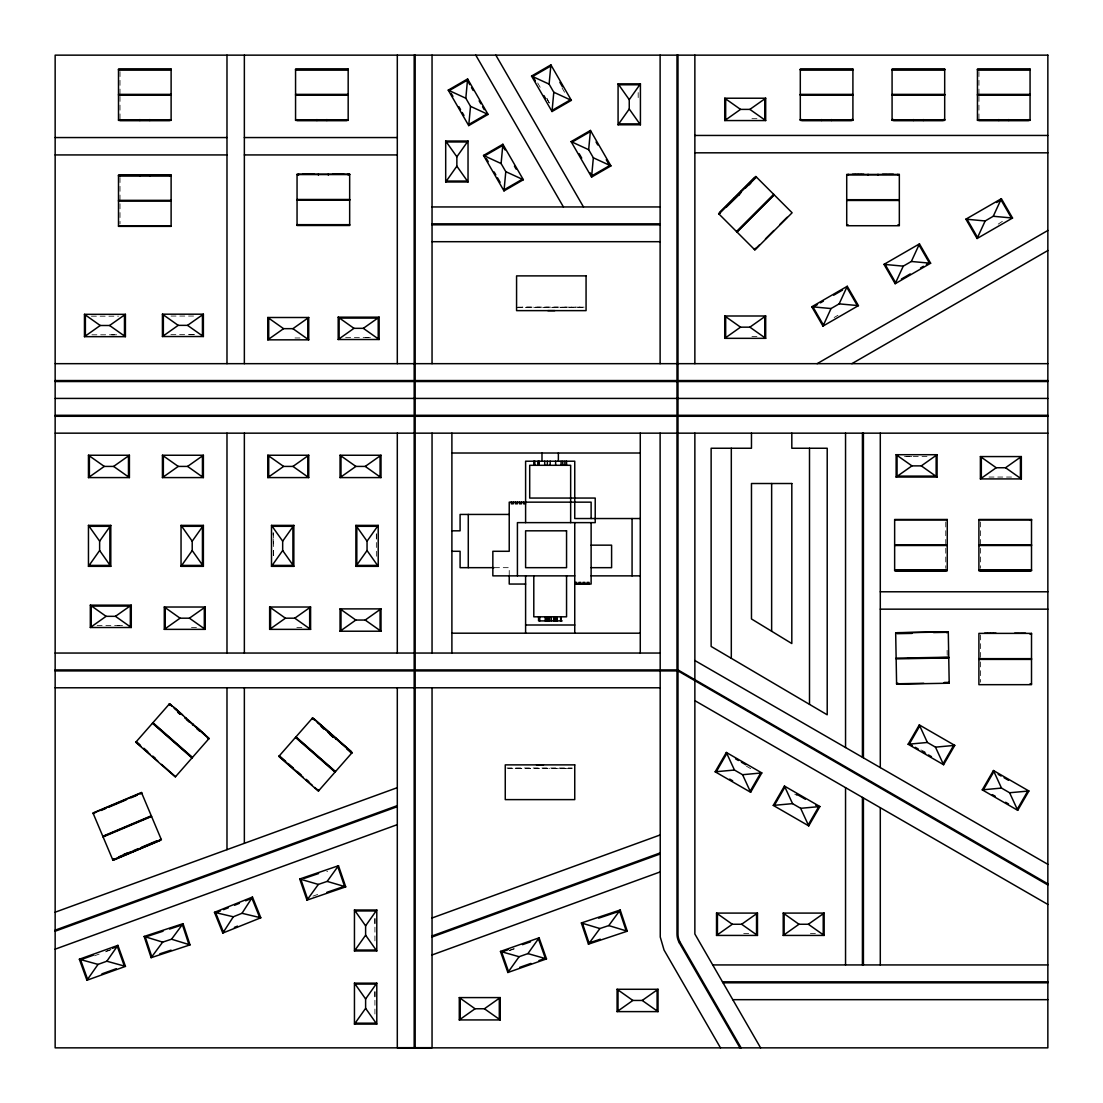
<?xml version="1.0" encoding="UTF-8"?>
<svg xmlns="http://www.w3.org/2000/svg" width="1103" height="1103" viewBox="0 0 1103 1103"><rect width="100%" height="100%" fill="white"/><g stroke="black" fill="none" stroke-linecap="round" stroke-linejoin="round"><path stroke-width="0.75" stroke-dasharray="5 3.75" d="M920.964 749.943L925.017 751.86M549.266 103.006L547.005 98.36M834.13 317.512L837.99 315.279M1002.365 221.345L997.746 224.433M106.315 951.117L111.224 949.352M94.486 955.777L99.256 954.054M105.516 951.806L110.562 949.986M509.338 950.276L516.176 947.877M509.462 950.634L515.956 948.346M327.632 871.398L326.805 871.287M312.949 896.119L317.747 894.464M517.872 307.158L584.755 307.158M516.576 307.516L584.755 307.516M91.397 316.189L118.462 316.189M171.048 316.051L196.431 316.051M91.907 334.802L117.028 334.802M170.882 334.664L196.431 334.664M345.639 337.642L370.773 337.642M904.501 456.573L929.636 456.573M989.019 477.047L1012.706 477.047M376.357 534.128L376.357 541.021M273.365 543.807L272.993 532.832M273.365 550.7L273.365 557.58M273.282 551.045L273.365 551.845M494.489 567.673L509.228 567.673L509.228 575.863M97.119 625.635L122.888 625.635M506.953 768.005L572.14 768.005M507.863 768.35L572.14 768.35M374.923 918.771L374.923 925.651M374.923 991.9L374.923 998.794M746.414 766.185L750.702 768.653M794.725 794.146L797.372 795.677M562.061 87.95L565.439 93.81M537.685 82.959L540.87 88.488M546.688 98.539L549.446 103.337M947.119 650.343L947.215 655.416M980.388 521.967L980.388 568.293M980.388 634.914L980.388 660.228M980.388 661.91L980.388 682.192M978.94 71.585L978.94 95.244M978.94 96.402L978.94 118.876M945.767 521.967L945.767 568.293M911.767 456.573L904.874 456.573M815.407 933.565L808.527 933.565M756.948 118.697L750.054 118.697M756.948 336.47L750.054 336.47M748.716 933.565L741.836 933.565M638.182 92.597L638.182 99.477M580.15 307.158L571.12 307.158M569.727 307.158L560.696 307.158M568.845 768.35L559.814 768.35M559.304 307.158L552.01 307.158M558.421 768.35L549.391 768.35M550.618 307.158L543.324 307.158M547.998 768.35L540.704 768.35M541.931 307.158L532.901 307.158M539.312 768.35L532.018 768.35M531.508 307.158L522.477 307.158M530.626 768.35L521.595 768.35M520.202 768.35L511.172 768.35M376.357 533.755L376.357 558.89M374.923 918.399L374.923 943.52M374.923 991.528L374.923 1016.663M370.401 337.642L363.507 337.642M301.85 627.497L294.956 627.497M299.988 337.973L293.095 337.973M273.365 532.832L273.365 557.953M196.486 627.497L189.606 627.497M194.624 334.664L187.744 334.664M122.516 625.635L115.636 625.635M119.993 71.585L119.993 95.244M119.993 96.402L119.993 118.876M119.993 177.555L119.993 223.881M116.656 334.802L109.776 334.802"/><path stroke-width="1.5" d="M468.72 125.59L470.512 106.343L465.824 98.236L467.589 78.961L448.245 90.129L468.72 125.59L488.064 114.422L467.589 78.961M523.346 179.734L505.781 171.654L501.107 163.561L502.871 144.272L483.528 155.44L504.002 190.902L523.346 179.734L502.871 144.272M552.024 111.513L553.789 92.238L549.115 84.131L550.893 64.884L531.549 76.052L552.024 111.513L571.368 100.345L550.893 64.884M591.58 177.073L593.345 157.784L588.671 149.691L590.45 130.444L571.106 141.611L591.58 177.073L610.924 165.905L590.45 130.444M504.002 190.902L505.781 171.654M738.638 194.28L739.368 194.486L738.762 194.156M822.962 326.102L831.042 308.55L839.149 303.863L858.424 305.628L847.256 286.284L811.794 306.758L822.962 326.102L858.424 305.628M895.167 283.705L903.247 266.154L911.34 261.48L919.461 243.887L930.629 263.231L895.167 283.705L883.999 264.362L919.461 243.887M977.079 238.51L985.158 220.958L993.251 216.271L1012.54 218.036L1001.372 198.692L965.911 219.166L977.079 238.51L1012.54 218.036M839.149 303.863L847.256 286.284M993.251 216.271L1001.372 198.692M715.171 771.797L726.339 752.453L761.815 772.927L750.647 792.271L715.171 771.797L734.46 770.032L742.567 774.706L761.815 772.927M716.454 771.452L726.684 753.721M750.302 790.989L760.532 773.258M773.272 805.411L784.44 786.067L819.901 806.541L808.733 825.885L773.272 805.411L792.561 803.646L800.654 808.32L808.733 825.885M774.54 805.066L784.771 787.335M808.389 824.603L818.633 806.872L815.682 805.176M908.127 744.249L919.295 724.905L954.757 745.38L943.589 764.724L908.127 744.249L927.375 742.471L935.468 747.145L943.589 764.724M919.626 726.188L909.396 743.918L912.333 745.614M943.244 763.455L953.488 745.725M982.263 789.858L993.431 770.514L1028.892 790.989L1017.724 810.333L982.263 789.858L1001.496 788.08L1009.603 792.754L1017.724 810.333M983.531 789.527L993.762 771.797M1017.38 809.064L1027.624 791.334M214.478 912.333L233.326 916.786L241.998 913.298L252.477 897.056L260.804 917.779L222.806 933.055L214.478 912.333L252.477 897.056M222.806 933.055L233.326 916.786M79.361 959.238L98.029 964.394L106.839 961.223L117.897 945.368L125.466 966.38L86.93 980.25L79.361 959.238L117.897 945.368M86.93 980.25L98.029 964.394M88.461 566.335L99.628 550.507L99.628 541.159L88.461 525.386L110.796 525.386L110.796 566.335L88.461 566.335L88.461 525.386M181.044 566.335L192.212 550.549L192.212 541.201L203.379 525.386L181.044 525.386L181.044 566.335L203.379 566.335L203.379 525.386M445.695 181.981L456.863 166.167L456.863 156.805L445.695 141.032L468.03 141.032L468.03 181.981L445.695 181.981L445.695 141.032M271.503 566.335L282.671 550.507L282.671 541.159L293.839 525.386L271.503 525.386L271.503 566.335L293.839 566.335L293.839 525.386M640.416 124.791L629.248 109.018L629.248 99.67L640.416 83.842L618.08 83.842L618.08 124.791L640.416 124.791L640.416 83.842M355.883 566.335L367.051 550.549L367.051 541.201L378.219 525.386L355.883 525.386L355.883 566.335L378.219 566.335L378.219 525.386M354.449 950.965L365.617 935.192L365.617 925.844L376.785 910.016L354.449 910.016L354.449 950.965L376.785 950.965L376.785 910.016M354.449 1024.108L365.617 1008.335L365.617 998.973L376.785 983.159L354.449 983.159L354.449 1024.108L376.785 1024.108L376.785 983.159M99.628 541.159L110.796 525.386M456.863 156.805L468.03 141.032M618.08 124.791L629.248 109.018M507.876 972.501L519.099 956.715L527.923 953.599L539.091 937.826L546.509 958.893L507.876 972.501L500.459 951.434L539.091 937.826M299.74 878.994L318.326 884.427L327.177 881.394L338.483 865.717L345.722 886.853L306.979 900.131L299.74 878.994L338.483 865.717M306.979 900.131L318.326 884.427M588.437 944.154L599.908 928.547L608.773 925.582L620.203 910.003L627.276 931.194L588.437 944.154L581.364 922.963L620.203 910.003M144.148 936.461L162.665 942.127L171.544 939.205L183.043 923.666L190.019 944.885L151.125 957.68L144.148 936.461L183.043 923.666M151.125 957.68L162.665 942.127M170.827 704.555L170.179 705.313L169.062 704.321M173.998 707.34L175.86 708.981M176.246 709.312L178.107 710.939M178.479 711.27L180.34 712.91M180.713 713.241L182.588 714.868M185.097 718.398L185.745 717.653M192.556 724.947L193.218 724.202M196.568 727.153L200.305 730.42M201.049 731.082L204.772 734.35M323.868 729.152L321.056 726.339M328.142 732.557L328.791 731.813M335.602 739.107L336.263 738.362M350.52 752.205L351.181 751.46L313.872 718.715L313.224 719.459L312.094 718.48M718.908 213.954L756.106 176.756M726.132 207.378L740.637 193.218M745.201 188.31L756.437 177.073M738.886 194.983L739.41 194.1M748.896 184.973L750.757 183.098M736.514 231.575L773.727 194.362M736.776 231.837L773.989 194.624M737.038 232.085L774.251 194.886M754.328 249.375L755.376 248.327M754.659 249.705L759.457 244.907M765.454 238.91L773.851 230.499M779.862 224.502L787.059 217.305M84.462 336.663L100.235 325.495L109.583 325.495L125.411 314.327L125.411 336.663L84.462 336.663L84.462 314.327L125.411 314.327M162.431 336.525L178.203 325.357L187.551 325.357L203.379 314.19L203.379 336.525L162.431 336.525L162.431 314.19L203.379 314.19M267.781 339.834L283.568 328.666L292.915 328.666L308.73 317.499L308.73 339.834L267.781 339.834L267.781 317.499L308.73 317.499M88.461 477.585L104.275 466.417L113.623 466.417L129.409 455.249L129.409 477.585L88.461 477.585L88.461 455.249L129.409 455.249M338.194 339.503L353.966 328.336L363.328 328.336L379.142 317.168L379.142 339.503L338.194 339.503L338.194 317.168L379.142 317.168M162.431 477.585L178.245 466.417L187.593 466.417L203.379 477.585L203.379 455.249L162.431 455.249L162.431 477.585L203.379 477.585M187.593 466.417L203.379 455.249M724.74 120.558L740.527 109.39L749.875 109.39L765.689 98.222L765.689 120.558L724.74 120.558L724.74 98.222L765.689 98.222M267.781 477.585L283.609 466.417L292.957 466.417L308.73 477.585L308.73 455.249L267.781 455.249L267.781 477.585L308.73 477.585M292.957 466.417L308.73 455.249M90.322 627.497L106.095 616.329L115.443 616.329L131.271 627.497L131.271 605.161L90.322 605.161L90.322 627.497L131.271 627.497M115.443 616.329L131.271 605.161M340.055 477.585L355.883 466.417L365.231 466.417L381.004 477.585L381.004 455.249L340.055 455.249L340.055 477.585L381.004 477.585M365.231 466.417L381.004 455.249M164.292 629.358L180.065 618.19L189.413 618.19L205.241 607.022L205.241 629.358L164.292 629.358L164.292 607.022L205.241 607.022M269.642 629.358L285.429 618.19L294.777 618.19L310.591 629.358L310.591 607.022L269.642 607.022L269.642 629.358L310.591 629.358M294.777 618.19L310.591 607.022M724.74 338.331L740.527 327.164L749.875 327.164L765.689 315.996L765.689 338.331L724.74 338.331L724.74 315.996L765.689 315.996M340.055 631.219L355.828 620.051L365.19 620.051L381.004 608.884L381.004 631.219L340.055 631.219L340.055 608.884L381.004 608.884M896.132 477.047L911.947 465.88L921.308 465.88L937.081 477.047L937.081 454.712L896.132 454.712L896.132 477.047L937.081 477.047M921.308 465.88L937.081 454.712M980.388 478.909L996.216 467.741L1005.564 467.741L1021.337 456.573L1021.337 478.909L980.388 478.909L980.388 456.573L1021.337 456.573M459.289 1019.93L475.062 1008.762L484.41 1008.762L500.238 997.595L500.238 1019.93L459.289 1019.93L459.289 997.595L500.238 997.595M716.523 935.427L732.295 924.259L741.643 924.259L757.471 913.091L757.471 935.427L716.523 935.427L716.523 913.091L757.471 913.091M617.087 1011.616L632.86 1000.449L642.208 1000.449L658.036 1011.616L658.036 989.281L617.087 989.281L617.087 1011.616L658.036 1011.616M642.208 1000.449L658.036 989.281M783.213 935.427L798.986 924.259L808.334 924.259L824.162 913.091L824.162 935.427L783.213 935.427L783.213 913.091L824.162 913.091M449.514 90.46L467.245 80.229L469.795 84.641M550.549 66.166L532.818 76.397L535.369 80.809M469.065 124.322L486.795 114.078M552.369 110.245L570.099 100.015M484.796 155.785L502.527 145.541M572.388 141.956L590.119 131.712M504.347 189.633L522.077 179.389M609.656 165.56L591.925 175.804L590.229 172.854M814.538 306.248L817.488 304.552M820.425 302.856L823.376 301.147M833.675 295.204L842.499 290.103M996.616 202.511L999.566 200.815M901.385 279.045L910.223 273.944M920.522 267.988L923.473 266.292M926.41 264.596L929.36 262.9L919.116 245.169M817.13 363.673L1047.85 230.472M851.874 363.673L1047.85 250.533M739.961 1047.85L679.393 942.927L680.248 942.431A16.876 16.876 0 0 1 677.987 933.993L677.987 416.286L1047.85 416.286M93.135 813.297L141.611 792.85M93.314 813.724L94.679 813.145M100.993 810.484L105.723 808.485M108.88 807.162L126.225 799.84M130.954 797.841L137.255 795.18M140.412 793.857L141.791 793.278M102.813 836.253L151.29 815.793M102.951 836.584L151.428 816.137M103.103 836.929L151.58 816.482M123.481 854.591L127.135 853.06M112.603 859.458L113.967 858.879L114.354 859.788L160.087 840.5L159.701 839.59M118.545 856.948L122.667 855.211M123.577 854.825L130.747 851.806M133.794 850.523L138.358 848.593M156.654 840.872L141.418 847.297L141.804 848.221M112.782 859.885L130.926 852.219M132.443 851.585L161.259 839.424M220.421 910.94L215.692 912.843L223.33 931.842M223.578 909.672L228.307 907.783M234.608 905.246L239.337 903.343M245.652 900.806L250.381 898.904M234.36 927.402L237.517 926.134M55.15 912.195L397.301 787.666M55.15 930.16L397.301 805.631M55.15 931.222L397.301 806.679M55.15 949.173L397.301 824.644M432.045 917.986L660.242 834.93M432.045 935.951L660.118 852.936M432.045 937.012L660.118 853.998M432.045 954.964L660.118 871.949M82.16 959.224L93.355 955.198M112.534 948.29L117.332 946.553L124.267 965.828M101.89 973.88L116.27 968.696M503.258 951.434L508.069 949.738M522.491 944.664L530.502 941.838M519.678 967.359L530.888 963.415M538.912 960.589L543.71 958.893M304.138 878.471L318.602 873.521M326.86 892.327L344.536 886.274L337.904 866.903M598.667 918.179L619.624 911.175L626.104 930.601M600.308 939.205L589.03 942.968L582.536 923.556M163.079 931.208L145.32 937.054L151.718 956.508M169.531 929.084L180.837 925.376M159.783 953.847L171.089 950.138M935.468 747.145L954.757 745.38M800.654 808.32L819.901 806.541M1009.603 792.754L1028.892 790.989M895.677 633.232L912.098 632.943M933.51 632.557L948.29 632.295M912.071 633.398L897.18 633.673L897.166 632.681L946.788 631.785L946.801 632.777M896.132 658.146L948.732 657.195M907.893 658.298L948.745 657.567M896.146 658.877L948.745 657.939M896.587 683.322L898.063 683.295M944.278 682.467L949.187 682.385M896.587 683.791L923.735 683.295M944.099 682.936L949.187 682.84M118.504 69.475L171.117 69.475M295.563 69.475L348.176 69.475M800.295 69.475L852.909 69.475M892.079 69.475L944.692 69.475M977.451 69.475L1030.064 69.475M118.504 69.93L171.117 69.93M295.563 69.93L348.176 69.93M800.295 69.93L852.909 69.93M892.079 69.93L944.692 69.93M977.451 69.93L1030.064 69.93M619.004 84.779L639.478 84.779M118.504 94.375L171.117 94.375M295.563 94.375L348.176 94.375M800.295 94.375L852.909 94.375M892.079 94.375L944.692 94.375M977.451 94.375L1030.064 94.375M800.295 94.748L801.784 94.748M851.419 94.748L852.909 94.748M892.079 94.748L893.568 94.748M943.203 94.748L944.692 94.748M118.504 95.12L171.117 95.12M295.563 95.12L348.176 95.12M800.295 95.12L852.909 95.12M892.079 95.12L944.692 95.12M977.451 95.12L1030.064 95.12M800.295 119.565L801.784 119.565L801.784 120.558L851.419 120.558L851.419 119.565L852.909 119.565M892.079 119.565L893.568 119.565L893.568 120.558L943.203 120.558L943.203 119.565L944.692 119.565M118.504 120.02L171.117 120.02M295.563 120.02L348.176 120.02M800.295 120.02L852.909 120.02M892.079 120.02L944.692 120.02M977.451 120.02L1030.064 120.02M619.004 123.867L639.478 123.867M694.862 135.448L1047.85 135.448M55.15 137.558L226.984 137.558M244.356 137.558L397.301 137.558M446.632 141.97L467.107 141.97M694.862 152.821L1047.85 152.821M55.15 154.93L226.984 154.93M244.356 154.93L397.301 154.93M297.052 174.564L349.665 174.564M846.718 174.798L899.331 174.798M846.718 175.267L848.207 175.267L848.207 174.274M899.331 175.267L897.842 175.267L897.842 174.274M118.504 175.432L171.117 175.432M118.504 175.901L171.117 175.901M446.632 181.057L467.107 181.057M297.052 199.478L349.665 199.478M846.718 199.712L899.331 199.712M297.052 199.85L349.665 199.85M297.052 200.222L349.665 200.222M846.718 200.084L899.331 200.084M118.504 200.346L171.117 200.346M846.718 200.456L899.331 200.456M118.504 201.077L171.117 201.077M432.045 206.95L660.118 206.95M432.045 223.826L660.118 223.826M297.052 224.667L349.665 224.667M432.045 224.819L660.118 224.819M846.718 224.902L848.207 224.902M897.842 224.902L899.331 224.902M297.052 225.122L349.665 225.122M118.504 225.991L171.117 225.991M432.045 241.695L660.118 241.695M55.26 363.673L1047.85 363.673M55.26 380.549L414.176 380.549L414.176 55.15M1047.85 380.549L677.987 380.549L677.987 55.15M55.26 381.541L414.176 381.541L414.176 415.293L55.26 415.293M1047.85 381.541L677.987 381.541L677.987 415.293L1047.85 415.293M55.26 398.417L1047.85 398.417M55.26 416.286L414.176 416.286L414.176 669.921L55.15 669.921M55.26 433.162L1047.85 433.162M451.899 453.016L640.264 453.016M525.607 503.795L523.567 503.795L523.567 502.155M509.228 514.439L460.089 514.439L460.089 530.819L451.899 530.819M640.264 518.534L574.746 518.534L574.746 461.206L525.607 461.206L525.607 522.629M894.643 519.858L947.256 519.858M978.899 519.858L1031.512 519.858M1030.023 520.313L1031.512 520.313M89.384 526.31L109.859 526.31L109.859 565.398L89.384 565.398M181.967 526.31L202.442 526.31L202.442 565.398L181.967 565.398M272.441 526.31L292.915 526.31L292.915 565.398L272.441 565.398M377.281 526.31L356.807 526.31L356.807 565.398L377.281 565.398M894.643 544.758L947.256 544.758M978.899 544.758L1031.512 544.758M894.643 545.13L947.256 545.13M978.899 545.13L1031.512 545.13M591.125 545.158L611.6 545.158L611.6 567.673L591.125 567.673M894.643 545.502L947.256 545.502M978.899 545.502L1031.512 545.502M451.899 551.293L460.089 551.293L460.089 567.673L493.979 567.673M894.643 569.948L947.256 569.948M978.899 569.948L1031.512 569.948M894.643 570.416L947.256 570.416M978.899 570.416L1031.512 570.416M574.746 575.863L492.848 575.863L492.848 551.293L509.228 551.293L509.228 502.155L591.125 502.155L591.125 518.534M591.125 575.863L640.264 575.863M574.746 582.425L576.8 582.425L576.8 584.052M525.607 584.052L509.228 584.052L509.228 575.863M574.746 584.052L591.125 584.052L591.125 522.629M880.291 591.787L1047.85 591.787M880.291 609.159L1047.85 609.159M549.446 620.906L562.172 620.906M525.607 625.001L574.746 625.001M451.899 633.191L640.264 633.191M1030.023 634.211L1031.512 634.211M55.15 653.045L660.118 653.045M978.899 658.656L1031.512 658.656M978.899 659.029L1031.512 659.029M978.899 659.401L1031.512 659.401M676.994 669.921L415.169 669.921L415.169 416.286L676.994 416.286L676.994 933.993A17.869 17.869 0 0 0 679.393 942.927M55.15 670.914L414.176 670.914L414.176 1047.685M676.994 670.914L415.169 670.914L415.169 1047.685M1030.023 683.846L1031.512 683.846M55.15 687.789L660.118 687.789M355.387 910.954L375.861 910.954M355.387 950.041L375.861 950.041M712.717 964.932L1047.85 964.932M722.465 981.808L1047.85 981.808M723.044 982.801L1047.85 982.801M355.387 984.083L375.861 984.083M732.778 999.676L1047.85 999.676M355.387 1023.17L375.861 1023.17M911.34 261.48L930.629 263.231M965.911 219.166L985.158 220.958M883.999 264.362L903.247 266.154M811.794 306.758L831.042 308.55M241.998 913.298L260.804 917.779M106.839 961.223L125.466 966.38M500.459 951.434L519.099 956.715M527.923 953.599L546.509 958.893M327.177 881.394L345.722 886.853M581.364 922.963L599.908 928.547M608.773 925.582L627.276 931.194M171.544 939.205L190.019 944.885M531.549 76.052L549.115 84.131M571.106 141.611L588.671 149.691M470.512 106.343L488.064 114.422M553.789 92.238L571.368 100.345M448.245 90.129L465.824 98.236M593.345 157.784L610.924 165.905M483.528 155.44L501.107 163.561M998.187 774.347L1001.124 776.043M1004.075 777.739L1008.487 780.29M915.283 747.31L918.22 749.006M922.646 751.557L925.582 753.266M928.533 754.962L931.47 756.658M992.355 794.615L995.306 796.325M1005.605 802.267L1008.556 803.963M694.862 660.532L1047.85 864.325M1047.85 883.82L677.987 669.921M1047.85 884.964L677.987 670.914M694.862 700.653L1047.85 904.446M735.522 758.823L738.458 760.519M741.409 762.214L745.821 764.765M796.545 794.132L805.383 799.234M729.69 779.104L732.64 780.8M749.875 109.39L765.689 120.558M980.388 456.573L996.216 467.741M749.875 327.164L765.689 338.331M896.132 454.712L911.947 465.88M363.328 328.336L379.142 339.503M292.915 328.666L308.73 339.834M187.551 325.357L203.379 336.525M340.055 455.249L355.883 466.417M109.583 325.495L125.411 336.663M267.781 455.249L283.609 466.417M162.431 455.249L178.245 466.417M808.334 924.259L824.162 935.427M365.19 620.051L381.004 631.219M88.461 455.249L104.275 466.417M741.643 924.259L757.471 935.427M189.413 618.19L205.241 629.358M484.41 1008.762L500.238 1019.93M724.74 98.222L740.527 109.39M1005.564 467.741L1021.337 478.909M724.74 315.996L740.527 327.164M338.194 317.168L353.966 328.336M267.781 317.499L283.568 328.666M162.431 314.19L178.203 325.357M84.462 314.327L100.235 325.495M783.213 913.091L798.986 924.259M340.055 608.884L355.828 620.051M113.623 466.417L129.409 477.585M716.523 913.091L732.295 924.259M269.642 607.022L285.429 618.19M164.292 607.022L180.065 618.19M90.322 605.161L106.095 616.329M617.087 989.281L632.86 1000.449M459.289 997.595L475.062 1008.762M312.411 718.136L314.865 720.3M317.333 722.465L351.94 752.839M329.08 733.385L333.547 737.314M346.797 748.937L351.636 753.184M330.031 734.543L333.382 737.493M295.976 736.859L335.519 771.562M295.728 737.135L335.271 771.838M295.48 737.411L335.022 772.114M279.362 755.789L285.622 761.291M288.2 763.538L293.343 768.06M297.203 771.452L301.064 774.83M306.207 779.352L308.771 781.613M317.788 789.514L318.905 790.493M279.059 756.134L303.284 777.408M305.834 779.642L312.218 785.239M314.769 787.487L318.602 790.837M169.366 703.976L171.834 706.141M174.302 708.305L180.465 713.724M185.401 718.053L208.908 738.679M177.638 711.849L180.12 714.041M186.338 719.501L189.385 722.175M196.665 728.559L199.643 731.179M207.474 738.045L208.605 739.038M177.845 712.373L179.83 714.11M152.931 722.699L192.473 757.403M152.683 722.975L192.225 757.678M152.448 723.251L191.991 757.954M136.317 741.63L140.012 744.87M143.859 748.261L147.719 751.639M152.876 756.162L155.44 758.423M136.014 741.974L141.115 746.455M143.666 748.689L150.036 754.287M152.586 756.534L157.701 761.001M161.521 764.365L175.556 776.677M755.376 178.134L754.686 177.431L719.583 212.534L720.287 213.224M740.637 191.467L741.34 192.17M733.619 198.485L734.322 199.188M367.051 550.549L378.219 566.335M271.503 525.386L282.671 541.159M192.212 550.549L203.379 566.335M365.617 935.192L376.785 950.965M365.617 1008.335L376.785 1024.108M618.08 83.842L629.248 99.67M456.863 166.167L468.03 181.981M355.883 525.386L367.051 541.201M282.671 550.507L293.839 566.335M181.044 525.386L192.212 541.201M354.449 910.016L365.617 925.844M99.628 550.507L110.796 566.335M354.449 983.159L365.617 998.973M1001.041 199.96L1011.272 217.691M967.179 219.511L977.423 237.242M885.268 264.706L895.498 282.437M846.925 287.552L857.155 305.283M813.063 307.103L823.307 324.833M596.061 142.025L597.757 144.962M606.264 159.687L608.815 164.099M559.897 82.353L562.447 86.765M579.185 153.731L581.736 158.143M543.876 95.534L545.571 98.47M495.84 55.15L583.487 206.95M475.779 55.15L563.426 206.95M471.505 87.592L473.201 90.529M479.143 100.828L480.853 103.779M482.549 106.715L484.245 109.666M503.382 147.016L505.077 149.953M514.425 166.153L516.121 169.09M451.224 93.41L452.919 96.347M458.862 106.66L460.571 109.597M462.267 112.547L463.963 115.484M486.492 158.722L488.202 161.672M494.144 171.971L495.84 174.908M497.55 177.859L500.1 182.271M760.601 1047.85L694.862 933.993L694.862 433.162M680.248 942.431L741.106 1047.85M720.48 1047.85L664.047 950.041L660.256 937.026L660.118 433.162M784.44 786.067L792.561 803.646M726.339 752.453L734.46 770.032M993.431 770.514L1001.496 788.08M919.295 724.905L927.375 742.471M742.567 774.706L750.647 792.271M132.263 851.158L132.65 852.067M251.953 898.269L259.591 917.269M80.56 959.803L87.495 979.064M538.512 939.011L545.323 958.328M501.644 951.999L508.455 971.316M300.926 879.574L307.558 898.945M182.45 924.838L188.847 944.292M1030.023 569.948L1030.023 570.94L980.388 570.94L980.388 569.948M1028.575 119.565L1028.575 120.558L978.94 120.558L978.94 119.565M1025.556 633.219L1020.592 633.219M1024.563 569.948L1020.592 569.948M1020.413 457.497L1020.413 477.971M1019.599 569.948L1015.629 569.948M1019.599 633.219L1014.636 633.219M1010.169 569.948L1010.169 570.775M1008.721 119.565L1008.721 120.558M1008.928 569.948L1001.483 569.948M1000.242 569.948L1000.242 570.775M998.794 119.565L998.794 120.558M996.023 633.219L993.541 633.219M994.782 569.948L990.811 569.948M993.045 633.219L990.563 633.219M990.067 633.219L987.585 633.219M989.818 569.948L985.848 569.948M987.088 633.219L984.607 633.219M981.325 457.497L981.325 477.971M945.767 569.948L945.767 570.94L896.132 570.94L896.132 569.948M940.307 569.948L936.337 569.948M936.144 455.636L936.144 476.11L897.056 476.11L897.056 455.636M935.344 569.948L931.373 569.948M925.913 569.948L925.913 570.775M924.672 569.948L917.227 569.948M923.349 119.565L923.349 120.558M915.986 569.948L915.986 570.775M913.422 119.565L913.422 120.558M910.526 569.948L906.556 569.948M905.563 569.948L901.592 569.948M893.375 174.274L888.411 174.274M887.419 174.274L882.455 174.274M880.291 433.162L880.291 767.591M880.291 807.699L880.291 964.932M877.988 174.274L877.988 175.267M868.061 174.274L868.061 175.267M863.842 174.274L861.36 174.274M863.415 433.162L863.415 757.844M863.415 797.965L863.415 964.932M862.422 433.162L862.422 757.265M862.422 797.386L862.422 964.932M860.864 174.274L858.382 174.274M857.886 174.274L855.404 174.274M854.908 174.274L852.426 174.274M845.546 433.162L845.546 747.531M845.546 787.652L845.546 964.932M831.565 119.565L831.565 120.558M823.224 914.015L823.224 934.489M821.638 119.565L821.638 120.558M809.505 448.245L809.505 704.376M791.816 433.162L791.816 448.245L827.209 448.245L827.209 714.799L711.132 646.441L711.132 448.245L751.474 448.245L751.474 433.162M784.136 914.015L784.136 934.489M771.645 483.514L771.645 631.247M764.765 99.146L764.765 119.62M764.765 316.919L764.765 337.394M756.534 914.015L756.534 934.489M731.303 448.245L731.303 658.326M725.677 99.146L725.677 119.62M725.677 316.919L725.677 337.394M717.446 914.015L717.446 934.489M694.862 55.15L694.862 363.673M676.994 55.15L676.994 380.549L415.169 380.549L415.169 55.15M660.118 55.15L660.118 363.673M657.098 990.218L657.098 1010.693M640.264 433.162L640.264 653.045M632.074 518.534L632.074 575.863M618.011 990.218L618.011 1010.693M589.085 584.052L589.085 582.425L587.03 582.425L587.03 584.052M584.99 584.052L584.99 582.425L582.935 582.425L582.935 584.052M580.895 584.052L580.895 582.425L578.841 582.425L578.841 584.052M574.746 522.629L574.746 633.191M570.651 522.629L570.651 465.301L529.702 465.301L529.702 498.06L595.22 498.06L595.22 522.629L517.417 522.629L517.417 575.863M566.556 461.206L566.556 465.301M566.556 575.863L566.556 616.811L533.797 616.811L533.797 575.863M564.874 461.206L564.874 465.301M562.778 461.206L562.778 465.301M561.096 461.206L561.096 465.301M560.834 616.811L560.834 620.906M560.669 616.811L560.669 620.906M558.366 453.016L558.366 461.206M557.249 616.811L557.249 620.906M557.07 616.811L557.07 620.906M555.636 461.206L555.636 465.301M555.76 616.811L555.76 620.906M555.416 616.811L555.416 620.906M554.795 310.632L547.846 310.632M554.23 616.811L554.202 620.906M554.161 616.811L554.161 620.906M551.362 616.811L551.362 620.906M550.176 461.206L550.176 465.301M549.597 616.811L549.597 620.906M549.073 616.811L549.073 620.906L538.554 620.906L538.554 616.811M547.957 616.811L547.957 620.906M547.722 616.811L547.722 620.906M547.364 461.206L547.364 465.301M546.564 616.811L546.564 620.906M545.213 616.811L545.213 620.906M544.717 461.206L544.717 465.301M543.476 764.875L536.527 764.875M541.987 453.016L541.987 461.206M539.767 616.811L539.767 620.906M539.257 461.206L539.257 465.301M538.319 461.206L538.319 465.301M538.223 461.206L538.223 465.301M534.845 461.206L534.845 465.301M533.797 461.206L533.797 465.301M525.607 575.863L525.607 633.191M521.512 502.155L521.512 503.795L519.472 503.795L519.472 502.155M517.417 502.155L517.417 503.795L515.377 503.795L515.377 502.155M513.322 502.155L513.322 503.795L511.282 503.795L511.282 502.155M499.301 998.518L499.301 1018.993M468.279 514.439L468.279 567.673M460.213 998.518L460.213 1018.993M451.899 433.162L451.899 653.045M432.045 55.15L432.045 363.673M432.045 433.162L432.045 653.045M432.045 687.789L432.045 1047.685L397.301 1047.685L397.301 687.789M397.301 55.15L397.301 363.673M397.301 433.162L397.301 653.045M380.08 456.187L380.08 476.661M380.08 609.821L380.08 630.296M378.219 338.58L378.219 318.105L339.131 318.105L339.131 338.58M348.176 174.04L348.176 175.032M346.687 119.565L346.687 120.558L297.052 120.558L297.052 119.565M343.709 174.04L338.745 174.04M340.992 456.187L340.992 476.661M340.992 609.821L340.992 630.296M337.752 174.04L332.789 174.04M328.322 174.04L328.322 175.032M326.833 119.565L326.833 120.558M318.395 174.04L318.395 175.032M316.906 119.565L316.906 120.558M314.176 174.04L311.694 174.04M311.198 174.04L308.716 174.04M309.667 607.96L309.667 628.434M308.22 174.04L305.738 174.04M307.806 318.436L307.806 338.911M307.806 456.187L307.806 476.661M305.241 174.04L302.76 174.04M298.541 174.04L298.541 175.032M270.58 607.96L270.58 628.434M268.718 318.436L268.718 338.911M268.718 456.187L268.718 476.661M244.356 55.15L244.356 363.673M244.356 433.162L244.356 653.045M244.356 687.789L244.356 843.34M226.984 55.15L226.984 363.673M226.984 433.162L226.984 653.045M226.984 687.789L226.984 849.655M204.303 607.96L204.303 628.434M202.442 315.127L202.442 335.602M202.442 456.187L202.442 476.661M169.628 119.565L169.628 120.558L119.993 120.558L119.993 119.565M169.628 175.901L169.628 174.908L119.993 174.908L119.993 175.901M165.216 607.96L165.216 628.434M163.354 315.127L163.354 335.602M163.354 456.187L163.354 476.661M149.774 119.565L149.774 120.558M149.774 174.908L149.774 175.901M139.847 119.565L139.847 120.558M139.847 174.908L139.847 175.901M130.333 626.573L130.333 606.098L91.246 606.098L91.246 626.573M128.472 456.187L128.472 476.661M124.474 315.251L124.474 335.726M89.384 456.187L89.384 476.661M85.386 315.251L85.386 335.726M169.6 703.7L135.766 742.25L175.308 776.953L209.143 738.403L169.6 703.7M312.645 717.86L278.811 756.41L318.353 791.113L352.188 752.563L312.645 717.86M755.845 176.494L718.646 213.692L754.921 249.967L792.119 212.769L755.845 176.494M141.46 792.505L92.983 812.966L112.92 860.216L161.396 839.769L141.46 792.505M948.277 631.922L895.677 632.874L896.601 684.15L949.2 683.212L948.277 631.922M1047.85 55.15L55.15 55.15L55.15 1047.85L1047.85 1047.85L1047.85 55.15M171.117 69.103L118.504 69.103L118.504 120.392L171.117 120.392L171.117 69.103M348.176 69.103L295.563 69.103L295.563 120.392L348.176 120.392L348.176 69.103M852.909 69.103L800.295 69.103L800.295 120.392L852.909 120.392L852.909 69.103M944.692 69.103L892.079 69.103L892.079 120.392L944.692 120.392L944.692 69.103M1030.064 69.103L977.451 69.103L977.451 120.392L1030.064 120.392L1030.064 69.103M349.665 174.205L297.052 174.205L297.052 225.495L349.665 225.495L349.665 174.205M899.331 174.439L846.718 174.439L846.718 225.729L899.331 225.729L899.331 174.439M171.117 175.074L118.504 175.074L118.504 226.363L171.117 226.363L171.117 175.074M586.065 275.888L516.576 275.888L516.576 310.632L586.065 310.632L586.065 275.888M676.994 381.541L415.169 381.541L415.169 415.293L676.994 415.293L676.994 381.541M791.816 483.514L751.474 483.514L751.474 618.948L791.816 643.545L791.816 483.514M947.256 519.485L894.643 519.485L894.643 570.775L947.256 570.775L947.256 519.485M1031.512 519.485L978.899 519.485L978.899 570.775L1031.512 570.775L1031.512 519.485M566.556 530.819L525.607 530.819L525.607 567.673L566.556 567.673L566.556 530.819M1031.512 633.384L978.899 633.384L978.899 684.673L1031.512 684.673L1031.512 633.384M574.746 764.875L505.257 764.875L505.257 799.62L574.746 799.62L574.746 764.875"/></g></svg>
